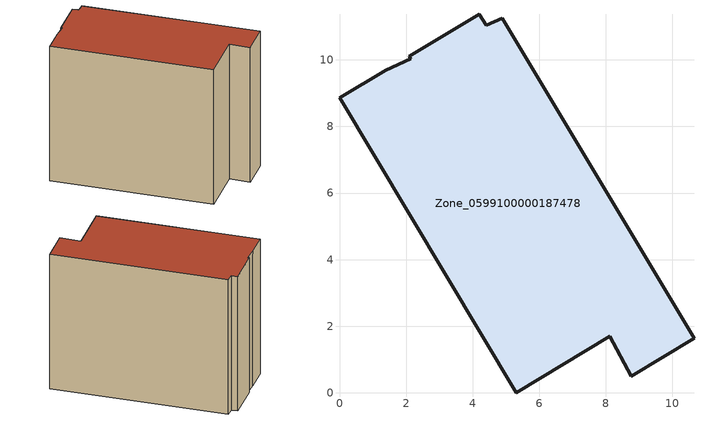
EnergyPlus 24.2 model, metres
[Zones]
Zone_0599100000187478
 floor ground (C_G): 1.39,9.69 2.15,10.03 2.1,10.11 4.2,11.37 4.4,11.04 4.88,11.26 10.65,1.64 8.77,0.49 8.12,1.7 5.3,0 0,8.86 z0
 wall outside (C_F): 2.15,10.03 1.39,9.69 0,8.86 5.3,0 8.12,1.7 8.77,0.49 10.65,1.64 4.88,11.26 4.4,11.04 4.2,11.37 2.1,10.11 2.15,10.03 z0:9.25
 roof outside (C_R): 4.88,11.26 4.4,11.04 4.2,11.37 2.1,10.11 2.15,10.03 1.39,9.69 0,8.86 5.3,0 8.12,1.7 8.77,0.49 10.65,1.64 z9.25
[BUILDING]
Pand.0599100000187478: North Axis=0; Terrain=City; Loads Convergence Tolerance Value=0.04; Temperature Convergence Tolerance Value=0.4; Solar Distribution=FullExterior; Maximum Number of Warmup Days=25; Minimum Number of Warmup Days=1
[Site:Location]
Rotterdam.The.Hague.AP_ZH_NLD Design_Conditions: Latitude=51.96; Longitude=4.45; Time Zone=1; Elevation=-4.5
[SITE:GROUNDTEMPERATURE:BUILDINGSURFACE]
18, 18, 18, 18, 18, 18, 18, 18, 18, 18, 18, 18
[MATERIAL] Thermal Absorptance=0.9; Solar Absorptance=0.7; Visible Absorptance=0.7
Name | Roughness | Thickness | Conductivity | Density | Specific Heat
G.TI.1946 | MediumSmooth | 0.15 | 1 | 540 | 1210
F.TI.1946 | Rough | 0.3 | 0.857143 | 1920 | 840
R.TI.1946 | MediumRough | 0.2 | 0.1 | 1500 | 1000
[CONSTRUCTION]
C_G: G.TI.1946
C_F: F.TI.1946
C_R: R.TI.1946
[ZONE]
Zone_0599100000187478: Type=1; Multiplier=1; Ceiling Height=Autocalculate; Volume=Autocalculate; Floor Area=autocalculate; Part of Total Floor Area=Yes
[ZONEINFILTRATION:DESIGNFLOWRATE]
Infil_Zone_0599100000187478: Zone or ZoneList or Space or SpaceList=Zone_0599100000187478; Schedule=AlwaysOn; Design Flow Rate Calculation Method=Flow/Area; Flow Rate per Floor Area=0.003; Constant Term Coefficient=1; Temperature Term Coefficient=0; Velocity Term Coefficient=0; Velocity Squared Term Coefficient=0
[HVACTEMPLATE:ZONE:IDEALLOADSAIRSYSTEM]
Zone_0599100000187478: Maximum Heating Supply Air Temperature=50; Minimum Cooling Supply Air Temperature=13; Maximum Heating Supply Air Humidity Ratio=0.0156; Minimum Cooling Supply Air Humidity Ratio=0.0077; Heating Limit=NoLimit; Cooling Limit=NoLimit; Dehumidification Control Type=ConstantSensibleHeatRatio; Cooling Sensible Heat Ratio=0.7; Dehumidification Setpoint=60; Humidification Control Type=None; Humidification Setpoint=30; Outdoor Air Method=None; Outdoor Air Flow Rate per Person=0.00944; Outdoor Air Flow Rate per Zone Floor Area=0; Outdoor Air Flow Rate per Zone=0; Demand Controlled Ventilation Type=None; Outdoor Air Economizer Type=NoEconomizer; Heat Recovery Type=None; Sensible Heat Recovery Effectiveness=0.7; Latent Heat Recovery Effectiveness=0.65
[ZONECONTROL:THERMOSTAT]
ThermostatControl_Zone_0599100000187478: Zone or ZoneList=Zone_0599100000187478; Control Type Schedule=DualSetpointControlType; Control 1=Thermostat_Zone_0599100000187478; Temperature Difference Between Cutout And Setpoint=0
[THERMOSTATSETPOINT:DUALSETPOINT]
Thermostat_Zone_0599100000187478: Heating Setpoint Temperature Schedule=HeatingSetpoint_Zone_0599100000187478; Cooling Setpoint Temperature Schedule=CoolingSetpoint_Zone_0599100000187478
[SCHEDULE:COMPACT]
HeatingSetpoint_Zone_0599100000187478: Through: 12/31, For: AllDays, Until: 24:00, 21
CoolingSetpoint_Zone_0599100000187478: Through: 12/31, For: AllDays, Until: 24:00, 24
DualSetpointControlType: Through: 12/31, For: AllDays, Until: 24:00, 4
AlwaysOn: Through: 12/31, For: AllDays, Until: 24:00, 1
